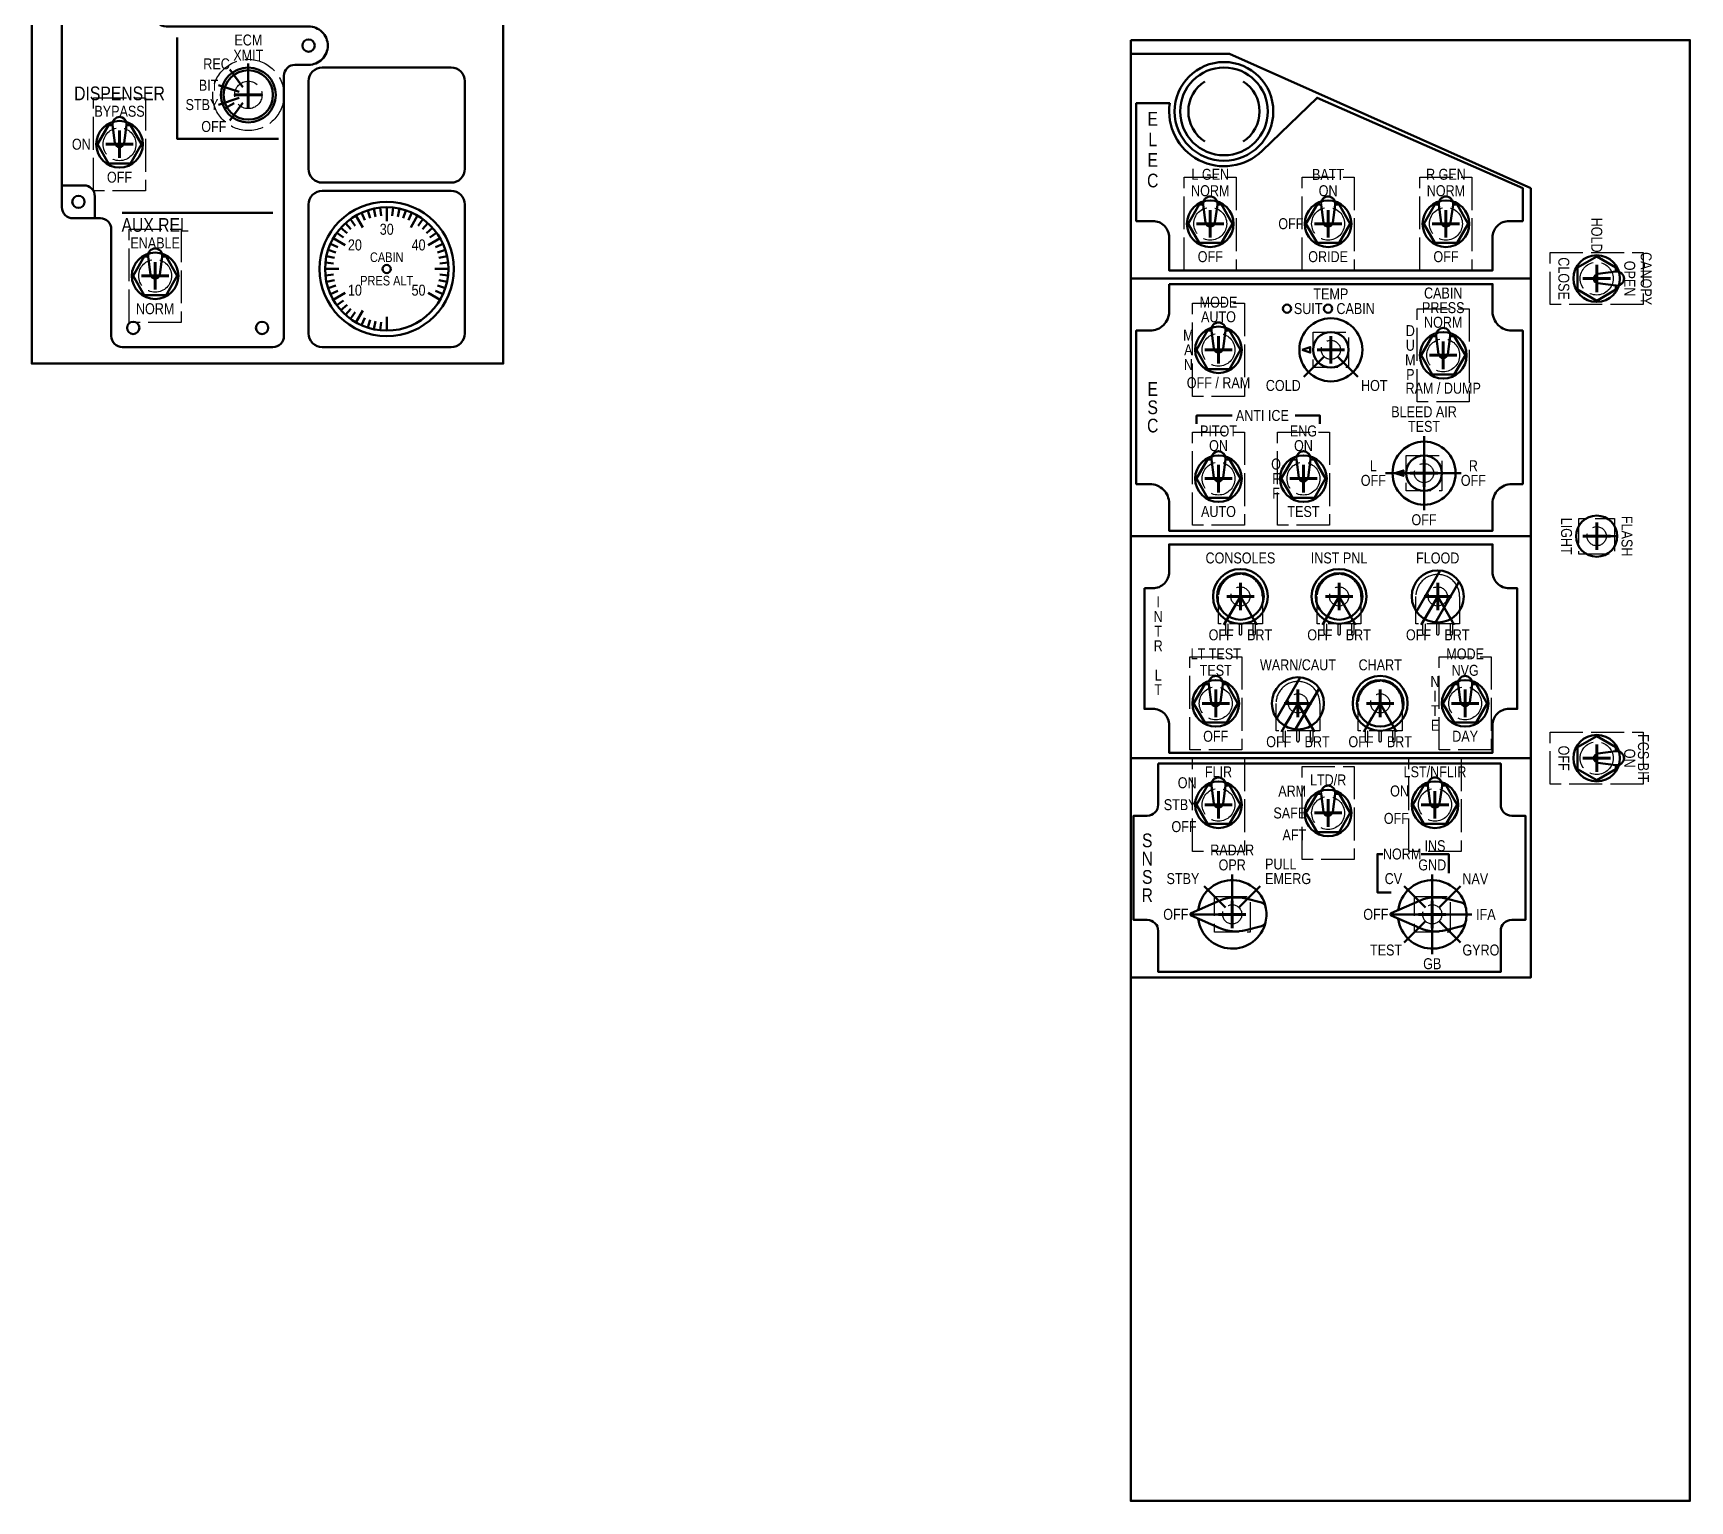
# Model space of a CAD drawing. Header units: millimetres. Extents: x -478 to 619, y -820 to 315.
# Drawn here: x 14 to 619, y -652 to -116 of the extents above; entities that cross this region are included whole.
import ezdxf

# ---------------------------------------------------------------- set-up
doc = ezdxf.new("R2010")
doc.units = ezdxf.units.MM
doc.header["$PDMODE"] = 2
doc.header["$PDSIZE"] = 5
doc.linetypes.add('ACAD_ISO02W100', pattern=[15, 12, -3])
for name, color, linetype, lineweight, true_color in [('CutTier1', 7, 'Continuous', 50, 0x000000), ('SwBack', 9, 'ACAD_ISO02W100', 25, 0xc0c0c0), ('SwCenter', 9, 'Continuous', 200, 0xc0c0c0), ('SwDrill', 9, 'ACAD_ISO02W100', 25, 0xc0c0c0), ('SwFront', 1, 'Continuous', 50, 0xff0000), ('SwitchTier1', 7, 'Continuous', 25, 0x000000), ('TextTier1', 5, 'Continuous', 50, 0x0000ff)]:
    doc.layers.add(name, color=color, linetype=linetype, lineweight=lineweight, true_color=true_color)
doc.styles.add('textstyle125', font='')
doc.styles.add('textstyle126', font='')
doc.styles.add('textstyle127', font='')
doc.styles.add('textstyle128', font='')
doc.styles.add('textstyle129', font='')
doc.styles.add('textstyle130', font='')
doc.styles.add('textstyle131', font='')
doc.styles.add('textstyle132', font='')
doc.styles.add('textstyle133', font='')
doc.styles.add('textstyle134', font='')
doc.styles.add('textstyle135', font='')
doc.styles.add('textstyle136', font='')
doc.styles.add('textstyle137', font='')
doc.styles.add('textstyle138', font='')
doc.styles.add('textstyle139', font='')
doc.styles.add('textstyle140', font='')
doc.styles.add('textstyle141', font='')
doc.styles.add('textstyle142', font='')
doc.styles.add('textstyle143', font='')
doc.styles.add('textstyle144', font='')
doc.styles.add('textstyle145', font='')
doc.styles.add('textstyle146', font='')
doc.styles.add('textstyle147', font='')
doc.styles.add('textstyle148', font='')
doc.styles.add('textstyle149', font='')
doc.styles.add('textstyle150', font='')
doc.styles.add('textstyle151', font='')
doc.styles.add('textstyle152', font='')
doc.styles.add('textstyle153', font='')
doc.styles.add('textstyle154', font='')
doc.styles.add('textstyle155', font='')
doc.styles.add('textstyle156', font='')
doc.styles.add('textstyle157', font='')
doc.styles.add('textstyle158', font='')
doc.styles.add('textstyle159', font='')
doc.styles.add('textstyle160', font='')
doc.styles.add('textstyle161', font='')
doc.styles.add('textstyle162', font='')
doc.styles.add('textstyle163', font='')
doc.styles.add('textstyle164', font='')
doc.styles.add('textstyle165', font='')
doc.styles.add('textstyle166', font='')
doc.styles.add('textstyle167', font='')
doc.styles.add('textstyle168', font='')
doc.styles.add('textstyle169', font='')
doc.styles.add('textstyle170', font='')
doc.styles.add('textstyle171', font='')
doc.styles.add('textstyle172', font='')
doc.styles.add('textstyle173', font='')
doc.styles.add('textstyle174', font='')
doc.styles.add('textstyle175', font='')
doc.styles.add('textstyle176', font='')
doc.styles.add('textstyle177', font='')
doc.styles.add('textstyle178', font='')
doc.styles.add('textstyle179', font='')
doc.styles.add('textstyle180', font='')
doc.styles.add('textstyle181', font='')
doc.styles.add('textstyle182', font='')
doc.styles.add('textstyle183', font='')
doc.styles.add('textstyle184', font='')
doc.styles.add('textstyle185', font='')
doc.styles.add('textstyle186', font='')
doc.styles.add('textstyle187', font='')
doc.styles.add('textstyle188', font='')
doc.styles.add('textstyle189', font='')
doc.styles.add('textstyle190', font='')
doc.styles.add('textstyle229', font='')
doc.styles.add('textstyle230', font='')
doc.styles.add('textstyle231', font='')
doc.styles.add('textstyle232', font='')
doc.styles.add('textstyle233', font='')
doc.styles.add('textstyle234', font='')
doc.styles.add('textstyle235', font='')
doc.styles.add('textstyle236', font='')
doc.styles.add('textstyle238', font='')
doc.styles.add('textstyle239', font='')
doc.styles.add('textstyle260', font='')
doc.styles.add('textstyle261', font='')
doc.styles.add('textstyle266', font='')
doc.styles.add('textstyle267', font='')
doc.styles.add('textstyle283', font='')
doc.styles.add('textstyle296', font='')
doc.styles.add('textstyle297', font='')
doc.styles.add('textstyle298', font='')
doc.styles.add('textstyle299', font='')
doc.styles.add('textstyle300', font='')
doc.styles.add('textstyle301', font='')
doc.styles.add('textstyle302', font='')
doc.styles.add('textstyle303', font='')
doc.styles.add('textstyle304', font='')
doc.styles.add('textstyle305', font='')
doc.styles.add('textstyle308', font='')
doc.styles.add('textstyle309', font='')
doc.styles.add('textstyle310', font='')
doc.styles.add('textstyle312', font='')
doc.styles.add('textstyle331', font='')
doc.styles.add('textstyle332', font='')
doc.styles.add('textstyle333', font='')
doc.styles.add('textstyle334', font='')
doc.styles.add('textstyle335', font='')
doc.styles.add('textstyle336', font='')
doc.styles.add('textstyle337', font='')
doc.styles.add('textstyle5', font='')
doc.styles.add('textstyle6', font='')
doc.styles.add('textstyle7', font='')
doc.styles.get('textstyle125').set_extended_font_data('Arial Narrow')
doc.styles.get('textstyle126').set_extended_font_data('Arial Narrow')
doc.styles.get('textstyle127').set_extended_font_data('Arial Narrow')
doc.styles.get('textstyle128').set_extended_font_data('Arial Narrow')
doc.styles.get('textstyle129').set_extended_font_data('Arial Narrow')
doc.styles.get('textstyle130').set_extended_font_data('Arial Narrow')
doc.styles.get('textstyle131').set_extended_font_data('Arial Narrow')
doc.styles.get('textstyle132').set_extended_font_data('Arial Narrow')
doc.styles.get('textstyle133').set_extended_font_data('Arial Narrow')
doc.styles.get('textstyle134').set_extended_font_data('Arial Narrow')
doc.styles.get('textstyle135').set_extended_font_data('Arial Narrow')
doc.styles.get('textstyle136').set_extended_font_data('Arial Narrow')
doc.styles.get('textstyle137').set_extended_font_data('Arial Narrow')
doc.styles.get('textstyle138').set_extended_font_data('Arial Narrow')
doc.styles.get('textstyle139').set_extended_font_data('Arial Narrow')
doc.styles.get('textstyle140').set_extended_font_data('Arial Narrow')
doc.styles.get('textstyle141').set_extended_font_data('Arial Narrow')
doc.styles.get('textstyle142').set_extended_font_data('Arial Narrow')
doc.styles.get('textstyle143').set_extended_font_data('Arial Narrow')
doc.styles.get('textstyle144').set_extended_font_data('Arial Narrow')
doc.styles.get('textstyle145').set_extended_font_data('Arial Narrow')
doc.styles.get('textstyle146').set_extended_font_data('Arial Narrow')
doc.styles.get('textstyle147').set_extended_font_data('Arial Narrow')
doc.styles.get('textstyle148').set_extended_font_data('Arial Narrow')
doc.styles.get('textstyle149').set_extended_font_data('Arial Narrow')
doc.styles.get('textstyle150').set_extended_font_data('Arial Narrow')
doc.styles.get('textstyle151').set_extended_font_data('Arial Narrow')
doc.styles.get('textstyle152').set_extended_font_data('Arial Narrow')
doc.styles.get('textstyle153').set_extended_font_data('Arial Narrow')
doc.styles.get('textstyle154').set_extended_font_data('Arial Narrow')
doc.styles.get('textstyle155').set_extended_font_data('Arial Narrow')
doc.styles.get('textstyle156').set_extended_font_data('Arial Narrow')
doc.styles.get('textstyle157').set_extended_font_data('Arial Narrow')
doc.styles.get('textstyle158').set_extended_font_data('Arial Narrow')
doc.styles.get('textstyle159').set_extended_font_data('Arial Narrow')
doc.styles.get('textstyle160').set_extended_font_data('Arial Narrow')
doc.styles.get('textstyle161').set_extended_font_data('Arial Narrow')
doc.styles.get('textstyle162').set_extended_font_data('Arial Narrow')
doc.styles.get('textstyle163').set_extended_font_data('Arial Narrow')
doc.styles.get('textstyle164').set_extended_font_data('Arial Narrow')
doc.styles.get('textstyle165').set_extended_font_data('Arial Narrow')
doc.styles.get('textstyle166').set_extended_font_data('Arial Narrow')
doc.styles.get('textstyle167').set_extended_font_data('Arial Narrow')
doc.styles.get('textstyle168').set_extended_font_data('Arial Narrow')
doc.styles.get('textstyle169').set_extended_font_data('Arial Narrow')
doc.styles.get('textstyle170').set_extended_font_data('Arial Narrow')
doc.styles.get('textstyle171').set_extended_font_data('Arial Narrow')
doc.styles.get('textstyle172').set_extended_font_data('Arial Narrow')
doc.styles.get('textstyle173').set_extended_font_data('Arial Narrow')
doc.styles.get('textstyle174').set_extended_font_data('Arial Narrow')
doc.styles.get('textstyle175').set_extended_font_data('Arial Narrow')
doc.styles.get('textstyle176').set_extended_font_data('Arial Narrow')
doc.styles.get('textstyle177').set_extended_font_data('Arial Narrow')
doc.styles.get('textstyle178').set_extended_font_data('Arial Narrow')
doc.styles.get('textstyle179').set_extended_font_data('Arial Narrow')
doc.styles.get('textstyle180').set_extended_font_data('Arial Narrow')
doc.styles.get('textstyle181').set_extended_font_data('Arial Narrow')
doc.styles.get('textstyle182').set_extended_font_data('Arial Narrow')
doc.styles.get('textstyle183').set_extended_font_data('Arial Narrow')
doc.styles.get('textstyle184').set_extended_font_data('Arial Narrow')
doc.styles.get('textstyle185').set_extended_font_data('Arial Narrow')
doc.styles.get('textstyle186').set_extended_font_data('Arial Narrow')
doc.styles.get('textstyle187').set_extended_font_data('Arial Narrow')
doc.styles.get('textstyle188').set_extended_font_data('Arial Narrow')
doc.styles.get('textstyle189').set_extended_font_data('Arial Narrow')
doc.styles.get('textstyle190').set_extended_font_data('Arial Narrow')
doc.styles.get('textstyle229').set_extended_font_data('Arial Narrow')
doc.styles.get('textstyle230').set_extended_font_data('Arial Narrow')
doc.styles.get('textstyle231').set_extended_font_data('Arial Narrow')
doc.styles.get('textstyle232').set_extended_font_data('Arial Narrow')
doc.styles.get('textstyle233').set_extended_font_data('Arial Narrow')
doc.styles.get('textstyle234').set_extended_font_data('Arial Narrow')
doc.styles.get('textstyle235').set_extended_font_data('Arial Narrow')
doc.styles.get('textstyle236').set_extended_font_data('Arial Narrow')
doc.styles.get('textstyle238').set_extended_font_data('Arial Narrow')
doc.styles.get('textstyle239').set_extended_font_data('Arial Narrow')
doc.styles.get('textstyle260').set_extended_font_data('Arial Narrow')
doc.styles.get('textstyle261').set_extended_font_data('Arial Narrow')
doc.styles.get('textstyle266').set_extended_font_data('Arial Narrow')
doc.styles.get('textstyle267').set_extended_font_data('Arial Narrow')
doc.styles.get('textstyle283').set_extended_font_data('Arial Narrow')
doc.styles.get('textstyle296').set_extended_font_data('Arial Narrow')
doc.styles.get('textstyle297').set_extended_font_data('Arial Narrow')
doc.styles.get('textstyle298').set_extended_font_data('Arial Narrow')
doc.styles.get('textstyle299').set_extended_font_data('Arial Narrow')
doc.styles.get('textstyle300').set_extended_font_data('Arial Narrow')
doc.styles.get('textstyle301').set_extended_font_data('Arial Narrow')
doc.styles.get('textstyle302').set_extended_font_data('Arial Narrow')
doc.styles.get('textstyle303').set_extended_font_data('Arial Narrow')
doc.styles.get('textstyle304').set_extended_font_data('Arial Narrow')
doc.styles.get('textstyle305').set_extended_font_data('Arial Narrow')
doc.styles.get('textstyle308').set_extended_font_data('Arial Narrow')
doc.styles.get('textstyle309').set_extended_font_data('Arial Narrow')
doc.styles.get('textstyle310').set_extended_font_data('Arial Narrow')
doc.styles.get('textstyle312').set_extended_font_data('Arial Narrow')
doc.styles.get('textstyle331').set_extended_font_data('Arial Narrow')
doc.styles.get('textstyle332').set_extended_font_data('Arial Narrow')
doc.styles.get('textstyle333').set_extended_font_data('Arial Narrow')
doc.styles.get('textstyle334').set_extended_font_data('Arial Narrow')
doc.styles.get('textstyle335').set_extended_font_data('Arial Narrow')
doc.styles.get('textstyle336').set_extended_font_data('Arial Narrow')
doc.styles.get('textstyle337').set_extended_font_data('Arial Narrow')
doc.styles.get('textstyle5').set_extended_font_data('Arial Narrow')
doc.styles.get('textstyle6').set_extended_font_data('Arial Narrow')
doc.styles.get('textstyle7').set_extended_font_data('Arial Narrow')

# ---------------------------------------------------------------- blocks, each defined once
blk = doc.blocks.new('SwToggle')
at = {"layer": 'SwBack'}
blk.add_lwpolyline([(-9.5, 17), (9.5, 17), (9.5, -17), (-9.5, -17)], close=True, dxfattribs=at)
at = {"layer": 'SwCenter'}
blk.add_point((0, 0), dxfattribs=at)
at = {"layer": 'SwDrill'}
blk.add_circle((0, 0), 6, dxfattribs=at)
at = {"layer": 'SwFront'}
blk.add_lwpolyline([(2.59, 7), (4.04, 7), (8.08, 0), (4.04, -7), (-4.04, -7), (-8.08, 0), (-4.04, 7), (-2.59, 7)], dxfattribs=at)
blk.add_lwpolyline([(0.09, 10), (-0.09, 10, -0.454489), (2.58, 6.94), (1.7, 0.47, -0.375053), (0.02, -1), (-0.02, -1, -0.375053), (-1.7, 0.47), (-2.58, 6.94, -0.454489), (0.09, 10)], format="xyb", dxfattribs=at)
at = {"layer": 'TextTier1'}
blk.add_circle((0, 0), 8.5, dxfattribs=at)
blk = doc.blocks.new('SwEnc15mm')
at = {"layer": 'SwBack', "flags": 128}
blk.add_lwpolyline([(-6.5, 6.5), (6.5, 6.5), (6.5, -6.5), (-6.5, -6.5)], close=True, dxfattribs=at)
at = {"layer": 'SwCenter'}
blk.add_point((0, 0), dxfattribs=at)
at = {"layer": 'SwDrill'}
blk.add_circle((0, 0), 3.5, dxfattribs=at)
at = {"layer": 'SwFront'}
blk.add_line((0, 7.5), (0, 3.75), dxfattribs=at)
blk.add_circle((0, 0), 7.5, dxfattribs=at)
blk = doc.blocks.new('SwEnc23mm')
at = {"layer": 'SwBack', "flags": 128}
blk.add_lwpolyline([(-6.5, 6.5), (6.5, 6.5), (6.5, -6.5), (-6.5, -6.5)], close=True, dxfattribs=at)
at = {"layer": 'SwCenter'}
blk.add_point((0, 0), dxfattribs=at)
at = {"layer": 'SwDrill'}
blk.add_circle((0, 0), 3.5, dxfattribs=at)
at = {"layer": 'SwFront'}
blk.add_lwpolyline([(-10.5, 0), (-7.5, 1), (-7.5, -1), (-10.5, 0)], dxfattribs=at)
for radius in [11.5, 6.5]:
    blk.add_circle((0, 0), radius, dxfattribs=at)
blk = doc.blocks.new('SwPot19mmBar')
at = {"layer": 'SwBack'}
for points in [[(-8, -10), (-8, 0, -0.414214), (0, 8), (0, 8, -0.414214), (8, 0), (8, -10), (-8, -10)], [(-5.5, -10), (-5.5, -13.5, 0.414214), (-5, -14), (-5, -14, 0.414214), (-4.5, -13.5), (-4.5, -10)], [(-0.5, -10), (-0.5, -13.5, 0.414214), (0, -14), (0, -14, 0.414214), (0.5, -13.5), (0.5, -10)], [(4.49, -10.06), (4.49, -13.56, 0.414214), (4.99, -14.06), (4.99, -14.06, 0.414214), (5.49, -13.56), (5.49, -10.06)]]:
    blk.add_lwpolyline(points, format="xyb", dxfattribs=at)
at = {"layer": 'SwCenter'}
blk.add_point((0, 0), dxfattribs=at)
at = {"layer": 'SwDrill'}
blk.add_circle((0, 0), 3.5, dxfattribs=at)
at = {"layer": 'SwFront'}
for p, q in [((-7.77, -5.46), (0.84, 9.46)), ((-0.84, -9.46), (7.77, 5.46)), ((-4.75, -8.23), (-2.75, -4.76))]:
    blk.add_line(p, q, dxfattribs=at)
blk.add_circle((0, 0), 9.5, dxfattribs=at)
blk = doc.blocks.new('SwPot20mm')
at = {"layer": 'SwBack'}
for points in [[(-8, -10), (-8, 0, -0.414214), (0, 8), (0, 8, -0.414214), (8, 0), (8, -10), (-8, -10)], [(-5.5, -10), (-5.5, -13.5, 0.414214), (-5, -14), (-5, -14, 0.414214), (-4.5, -13.5), (-4.5, -10)], [(-0.5, -10), (-0.5, -13.5, 0.414214), (0, -14), (0, -14, 0.414214), (0.5, -13.5), (0.5, -10)], [(4.49, -10.06), (4.49, -13.56, 0.414214), (4.99, -14.06), (4.99, -14.06, 0.414214), (5.49, -13.56), (5.49, -10.06)]]:
    blk.add_lwpolyline(points, format="xyb", dxfattribs=at)
at = {"layer": 'SwCenter'}
blk.add_point((0, 0), dxfattribs=at)
at = {"layer": 'SwDrill'}
blk.add_circle((0, 0), 3.5, dxfattribs=at)
at = {"layer": 'SwFront'}
blk.add_line((-5, -8.66), (-3, -5.2), dxfattribs=at)
for radius in [10, 8.5]:
    blk.add_circle((0, 0), radius, dxfattribs=at)
blk = doc.blocks.new('SwEnc28mmPoint')
at = {"layer": 'SwBack', "flags": 128}
blk.add_lwpolyline([(-6.5, 6.5), (6.5, 6.5), (6.5, -6.5), (-6.5, -6.5)], close=True, dxfattribs=at)
at = {"layer": 'SwCenter'}
blk.add_point((0, 0), dxfattribs=at)
at = {"layer": 'SwDrill'}
blk.add_circle((0, 0), 3.5, dxfattribs=at)
at = {"layer": 'SwFront'}
for p, q in [((-15.25, 0), (-5, 0)), ((-14.95, 0.46), (-4.71, 4.94)), ((4.98, 5.74), (10.73, 4.28)), ((-14.95, -0.46), (-4.71, -4.94)), ((4.98, -5.74), (10.73, -4.28))]:
    blk.add_line(p, q, dxfattribs=at)
for centre, radius, start, end in [((0, 0), 12.5, 12.89982, 172.7623), ((1.3, -8.8), 15, 75.78485, 113.62938), ((-14.75, 0), 0.5, 113.62938, 246.37062), ((10.23, 2.34), 2, 12.89982, 75.78485), ((0, 0), 12.5, 347.10018, 12.89982), ((0, 0), 12.5, 187.2377, 347.10018), ((1.3, 8.8), 15, 246.37062, 284.21515), ((10.23, -2.34), 2, 284.21515, 347.10018)]:
    blk.add_arc(centre, radius, start, end, dxfattribs=at)
blk = doc.blocks.new('SwRot26-20')
at = {"layer": 'SwBack'}
blk.add_circle((0, 0), 13, dxfattribs=at)
at = {"layer": 'SwCenter'}
blk.add_point((0, 0), dxfattribs=at)
at = {"layer": 'SwDrill'}
blk.add_circle((0, 0), 5, dxfattribs=at)
at = {"layer": 'SwFront'}
blk.add_line((-8.66, -5), (-5.2, -3), dxfattribs=at)
for radius in [10, 9]:
    blk.add_circle((0, 0), radius, dxfattribs=at)

msp = doc.modelspace()

# ---------------------------------------------------------------- linework, layer by layer
at = {"layer": 'CutTier1'}
msp.add_lwpolyline([(-205, 10), (-205, 226), (-99, 315), (299, 315), (405, 226), (405, 10), (186, 10), (186, -237), (14, -237), (14, 10)], close=True, dxfattribs=at)
at = {"layer": 'CutTier1', "flags": 128}
msp.add_lwpolyline([(415, -119), (619, -119), (619, -652), (415, -652)], close=True, dxfattribs=at)
at = {"layer": 'TextTier1'}
for p, q in [((90.94, -136.17), (86.24, -129.7)), ((93, -135.5), (93, -127.5)), ((89.67, -137.92), (82.06, -135.45)), ((89.67, -140.08), (82.06, -142.55)), ((90.94, -141.83), (86.24, -148.3)), ((136.55, -181.1), (137.47, -183.95)), ((138.82, -180.49), (139.45, -183.43)), ((141.15, -180.12), (141.46, -183.11)), ((143.5, -180), (143.5, -185)), ((145.85, -180.12), (145.54, -183.11)), ((148.18, -180.49), (147.55, -183.43)), ((150.45, -181.1), (149.53, -183.95)), ((128.44, -185.78), (130.45, -188.01)), ((130.27, -184.3), (132.04, -186.72)), ((132.25, -183.01), (134.75, -187.34)), ((134.35, -181.95), (135.57, -184.69)), ((152.65, -181.95), (151.43, -184.69)), ((154.75, -183.01), (152.25, -187.34)), ((156.73, -184.3), (154.96, -186.72)), ((158.56, -185.78), (156.55, -188.01)), ((122.95, -193.35), (125.69, -194.57)), ((124.01, -191.25), (128.34, -193.75)), ((125.3, -189.27), (127.72, -191.04)), ((126.78, -187.44), (129.01, -189.45)), ((160.22, -187.44), (157.99, -189.45)), ((162.99, -191.25), (158.66, -193.75)), ((161.7, -189.27), (159.28, -191.04)), ((164.05, -193.35), (161.31, -194.57)), ((121.49, -197.82), (124.43, -198.45)), ((122.1, -195.55), (124.95, -196.47)), ((164.9, -195.55), (162.05, -196.47)), ((165.51, -197.82), (162.57, -198.45)), ((121, -202.5), (126, -202.5)), ((121.12, -200.15), (124.11, -200.46)), ((121.12, -204.85), (124.11, -204.54)), ((166, -202.5), (161, -202.5)), ((165.88, -200.15), (162.89, -200.46)), ((165.88, -204.85), (162.89, -204.54)), ((121.49, -207.18), (124.43, -206.55)), ((122.1, -209.45), (124.95, -208.53)), ((122.95, -211.65), (125.69, -210.43)), ((124.01, -213.75), (128.34, -211.25)), ((162.99, -213.75), (158.66, -211.25)), ((164.05, -211.65), (161.31, -210.43)), ((164.9, -209.45), (162.05, -208.53)), ((165.51, -207.18), (162.57, -206.55)), ((125.3, -215.73), (127.72, -213.96)), ((126.78, -217.56), (129.01, -215.55)), ((128.44, -219.22), (130.45, -216.99)), ((130.27, -220.7), (132.04, -218.28)), ((132.25, -221.99), (134.75, -217.66)), ((134.35, -223.05), (135.57, -220.31)), ((136.55, -223.9), (137.47, -221.05)), ((138.82, -224.51), (139.45, -221.57)), ((141.15, -224.88), (141.46, -221.89)), ((143.5, -225), (143.5, -220)), ((522, -273.5), (522, -263.45)), ((518.5, -277), (507.95, -277)), ((525.5, -277), (535.55, -277)), ((522, -280.5), (522, -290.55)), ((455, -322), (449, -332.39)), ((455, -322), (461, -332.39)), ((491, -322), (485, -332.39)), ((491, -322), (497, -332.39)), ((527, -322), (521, -332.39)), ((527, -322), (533, -332.39)), ((476, -361), (470, -371.39)), ((476, -361), (482, -371.39)), ((506, -361), (500, -371.39)), ((506, -361), (512, -371.39)), ((449.53, -435.53), (441.75, -427.75)), ((452, -434.5), (452, -423.5)), ((454.47, -435.53), (462.25, -427.75)), ((522.53, -435.53), (514.75, -427.75)), ((525, -434.5), (525, -423.5)), ((527.47, -435.53), (535.25, -427.75)), ((448.5, -438), (437.5, -438)), ((521.5, -438), (510.5, -438)), ((522.53, -440.47), (514.75, -448.25)), ((527.47, -440.47), (535.25, -448.25)), ((528.5, -438), (539.5, -438)), ((525, -441.5), (525, -452.5))]:
    msp.add_line(p, q, dxfattribs=at)
for points in [[(29, -65), (55, -65, -0.414214), (59, -69), (59, -110, 0.414214), (63, -114), (115, -114, -0.414214), (122, -121), (122, -121, -0.414214), (115, -128), (110, -128, 0.414214), (106, -132), (106, -227, -0.414214), (102, -231), (47, -231, -0.414214), (43, -227), (43, -188, 0.414214), (39, -184), (29, -184, -0.414214), (25, -180), (25, -69, -0.414214), (29, -65)], [(429.23, -142), (417, -142), (417, -185), (423, -185, -0.414214), (429, -191), (429, -203), (547, -203), (547, -191, -0.414214), (553, -185), (558, -185), (558, -173), (483, -140), (462.88, -159.4)], [(25, -172), (33, -172, -0.414214), (37, -176), (37, -184)], [(429, -208), (429, -218, -0.414214), (422, -225), (417, -225), (417, -281), (422, -281, -0.414214), (429, -288), (429, -298), (547, -298), (547, -288, -0.414214), (554, -281), (558, -281), (558, -225), (554, -225, -0.414214), (547, -218), (547, -208), (429, -208)], [(420, -319), (423, -319, 0.414214), (429, -313), (429, -303), (547, -303), (547, -313, 0.414214), (553, -319), (556, -319), (556, -363), (553, -363, 0.414214), (547, -369), (547, -379), (429, -379), (429, -369, 0.414214), (423, -363), (420, -363), (420, -319)], [(425, -383), (425, -398, -0.414214), (421, -402), (416, -402), (416, -440), (421, -440, -0.414214), (425, -444), (425, -459), (550, -459), (550, -444, -0.414214), (554, -440), (559, -440), (559, -402), (554, -402, -0.414214), (550, -398), (550, -383), (425, -383)]]:
    msp.add_lwpolyline(points, format="xyb", dxfattribs=at)
for points in [[(67, -118), (67, -155), (104, -155)], [(47, -182), (102, -182)], [(415, -206), (561, -206)], [(485.53, -234.47), (478.1, -241.9)], [(490.47, -234.47), (497.9, -241.9)], [(439, -259), (439, -256), (452, -256)], [(475, -256), (484, -256), (484, -259)], [(415, -299.99), (561, -299.99)], [(415, -380.99), (561, -380.99)], [(507, -416), (505, -416), (505, -430), (510, -430)], [(521, -416), (531, -416), (531, -423)]]:
    msp.add_lwpolyline(points, dxfattribs=at)
msp.add_lwpolyline([(561, -173), (451, -124), (415, -124), (415, -461), (561, -461)], close=True, dxfattribs=at)
at = {"layer": 'TextTier1', "flags": 128}
for points in [[(120, -129), (167, -129, -0.414214), (172, -134), (172, -166, -0.414214), (167, -171), (120, -171, -0.414214), (115, -166), (115, -134, -0.414214), (120, -129)], [(120, -174), (167, -174, -0.414214), (172, -179), (172, -226, -0.414214), (167, -231), (120, -231, -0.414214), (115, -226), (115, -179, -0.414214), (120, -174)]]:
    msp.add_lwpolyline(points, format="xyb", dxfattribs=at)
at = {"layer": 'TextTier1'}
for centre, radius in [((115, -121), 2.24), ((449, -145), 18), ((449, -145), 16), ((31, -178), 2.24), ((143.5, -202.5), 24.5), ((143.5, -202.5), 22.5), ((143.5, -202.5), 1.5), ((472, -217), 1.5), ((487, -217), 1.5), ((51, -224), 2.24), ((98, -224), 2.24)]:
    msp.add_circle(centre, radius, dxfattribs=at)
for radius, start, end in [(13, 122.47119, 237.52881), (13, 302.47119, 57.52881), (20, 171.37307, 313.95553)]:
    msp.add_arc((449, -145), radius, start, end, dxfattribs=at)

# ---------------------------------------------------------------- block references
at = {"layer": 'SwitchTier1'}
for name, p in [('SwRot26-20', (93, -139)), ('SwToggle', (46, -157)), ('SwToggle', (444, -186)), ('SwToggle', (487, -186)), ('SwToggle', (530, -186)), ('SwToggle', (59, -205)), ('SwToggle', (447, -232)), ('SwToggle', (529, -234)), ('SwEnc23mm', (488, -232)), ('SwToggle', (447, -279)), ('SwToggle', (478, -279)), ('SwEnc23mm', (522, -277)), ('SwPot20mm', (455, -322)), ('SwPot20mm', (491, -322)), ('SwPot19mmBar', (527, -322)), ('SwToggle', (446, -361)), ('SwToggle', (537, -361)), ('SwPot19mmBar', (476, -361)), ('SwPot20mm', (506, -361)), ('SwToggle', (447, -398)), ('SwToggle', (487, -401)), ('SwToggle', (526, -398)), ('SwEnc28mmPoint', (452, -438)), ('SwEnc28mmPoint', (525, -438))]:
    msp.add_blockref(name, p, dxfattribs=at)
at = {"layer": 'SwitchTier1', "rotation": -90}
for name, p in [('SwToggle', (585, -206)), ('SwEnc15mm', (585, -300)), ('SwToggle', (585, -381))]:
    msp.add_blockref(name, p, dxfattribs=at)

# ---------------------------------------------------------------- texts
at = {"layer": 'TextTier1'}
for s, insert, char_height, attachment_point, style in [('ECM', (93, -121), 4, 8, 'textstyle283'), ('REC', (86.24, -129.7), 4, 9, 'textstyle302'), ('XMIT', (93, -126.5), 4, 8, 'textstyle297'), ('DISPENSER', (46, -141), 5, 8, 'textstyle266'), ('BIT', (82.06, -135.45), 4, 6, 'textstyle303'), ('BYPASS', (46, -147), 4, 8, 'textstyle260'), ('STBY', (82.06, -142.55), 4, 6, 'textstyle300'), ('OFF', (85, -148.5), 4, 3, 'textstyle301'), ('ON', (35.5, -157), 4, 6, 'textstyle296'), ('OFF', (46, -167), 4, 2, 'textstyle298'), ('AUX REL', (59, -189), 5, 8, 'textstyle267'), ('30', (143.5, -186), 4, 2, 'textstyle334'), ('ENABLE', (59, -195), 4, 8, 'textstyle261'), ('20', (129.34, -193.75), 4, 4, 'textstyle332'), ('40', (157.66, -193.75), 4, 6, 'textstyle335'), ('CABIN', (143.5, -200), 3.5, 8, 'textstyle336'), ('PRES ALT', (143.5, -205), 3.5, 2, 'textstyle337'), ('10', (129.34, -210.25), 4, 4, 'textstyle331'), ('50', (157.66, -210.25), 4, 6, 'textstyle333'), ('NORM', (59, -215), 4, 2, 'textstyle299'), ('FLIR', (447, -386), 4, 5, 'textstyle308'), ('LTD/R', (487, -391), 4, 8, 'textstyle309'), ('LST/NFLIR', (526, -386), 4, 5, 'textstyle312')]:
    msp.add_mtext(s, dxfattribs=dict(at, insert=insert, char_height=char_height, attachment_point=attachment_point, style=style))
for s, insert, char_height, attachment_point, line_spacing_factor, style in [('E\\PL\\PE\\PC', (423, -159), 5, 5, 0.9, 'textstyle140'), ('L GEN', (444, -170), 4, 8, 0.8, 'textstyle165'), ('BATT', (487, -170), 4, 8, 0.8, 'textstyle164'), ('R GEN', (530, -170), 4, 8, 0.8, 'textstyle162'), ('NORM', (444, -176), 4, 8, 0.8, 'textstyle138'), ('ON', (487, -176), 4, 8, 0.8, 'textstyle137'), ('NORM', (530, -176), 4, 8, 0.8, 'textstyle135'), ('OFF', (478, -186), 4, 6, 0.8, 'textstyle152'), ('OFF', (444, -196), 4, 2, 0.8, 'textstyle154'), ('ORIDE', (487, -196), 4, 2, 0.8, 'textstyle157'), ('OFF', (530, -196), 4, 2, 0.8, 'textstyle155'), ('TEMP\\P  SUIT    CABIN', (488, -219), 4, 8, 0.8, 'textstyle6'), ('CABIN\\PPRESS\\PNORM', (529, -224), 4, 8, 0.8, 'textstyle160'), ('MODE\\PAUTO', (447, -222), 4, 8, 0.8, 'textstyle136'), ('D\\PU\\PM\\PP', (517, -233), 4, 5, 0.8, 'textstyle150'), ('M\\PA\\PN', (436, -232), 4, 5, 0.8, 'textstyle153'), ('OFF / RAM', (447, -242), 4, 2, 0.8, 'textstyle177'), ('E\\PS\\PC', (423, -253), 5, 5, 0.8, 'textstyle156'), ('COLD', (477, -243), 4, 3, 0.8, 'textstyle7'), ('HOT', (499, -243), 4, 1, 0.8, 'textstyle5'), ('RAM / DUMP', (529, -244), 4, 2, 0.8, 'textstyle178'), ('ANTI ICE', (463, -258), 4, 8, 0.8, 'textstyle159'), ('BLEED AIR\\PTEST', (522, -262), 4, 8, 0.8, 'textstyle132'), ('PITOT\\PON', (447, -269), 4, 8, 0.8, 'textstyle161'), ('ENG\\PON', (478, -269), 4, 8, 0.8, 'textstyle158'), ('O\\PF\\PF', (468, -279), 4, 5, 0.8, 'textstyle151'), ('L\\POFF', (503.5, -277), 4, 5, 0.8, 'textstyle182'), ('R\\POFF', (540, -277), 4, 5, 0.8, 'textstyle181'), ('AUTO', (447, -289), 4, 2, 0.8, 'textstyle175'), ('TEST', (478, -289), 4, 2, 0.8, 'textstyle176'), ('OFF', (522, -292), 4, 2, 0.8, 'textstyle147'), ('CONSOLES', (455, -310), 4, 8, 0.8, 'textstyle133'), ('INST PNL', (491, -310), 4, 8, 0.8, 'textstyle134'), ('FLOOD', (527, -310), 4, 8, 0.8, 'textstyle131'), ('I\\PN\\PT\\PR\\P\\PL\\PT', (425, -340), 4, 5, 0.8, 'textstyle141'), ('OFF', (448, -334), 4, 2, 0.8, 'textstyle231'), ('BRT', (462, -334), 4, 2, 0.8, 'textstyle232'), ('OFF', (484, -334), 4, 2, 0.8, 'textstyle235'), ('BRT', (498, -334), 4, 2, 0.8, 'textstyle236'), ('OFF', (520, -334), 4, 2, 0.8, 'textstyle230'), ('BRT', (534, -334), 4, 2, 0.8, 'textstyle238'), ('LT TEST', (446, -345), 4, 8, 0.8, 'textstyle126'), ('MODE', (537, -345), 4, 8, 0.8, 'textstyle128'), ('TEST', (446, -351), 4, 8, 0.8, 'textstyle125'), ('WARN/CAUT', (476, -349), 4, 8, 0.8, 'textstyle129'), ('CHART', (506, -349), 4, 8, 0.8, 'textstyle130'), ('NVG', (537, -351), 4, 8, 0.8, 'textstyle127'), ('N\\PI\\PT\\PE', (526, -361), 4, 5, 0.8, 'textstyle146'), ('OFF', (446, -371), 4, 2, 0.8, 'textstyle148'), ('OFF', (469, -373), 4, 2, 0.8, 'textstyle234'), ('BRT', (483, -373), 4, 2, 0.8, 'textstyle239'), ('OFF', (499, -373), 4, 2, 0.8, 'textstyle229'), ('BRT', (513, -373), 4, 2, 0.8, 'textstyle233'), ('DAY', (537, -371), 4, 2, 0.8, 'textstyle149'), ('ON\\PSTBY \\POFF', (439, -398), 4, 6, 1.2, 'textstyle304'), ('ARM\\PSAFE  \\PAFT', (479, -401), 4, 6, 1.2, 'textstyle305'), ('ON\\POFF', (516.5, -398), 4, 6, 1.5, 'textstyle310'), ('S\\PN\\PS\\PR', (421, -421), 5, 5, 0.8, 'textstyle139'), ('INS', (526, -415), 4, 8, 0.8, 'textstyle172'), ('RADAR', (452, -416.5), 4, 8, 0.8, 'textstyle168'), ('NORM', (514, -416), 4, 5, 0.8, 'textstyle167'), ('STBY', (440, -427), 4, 9, 0.8, 'textstyle180'), ('OPR', (452, -422), 4, 8, 0.8, 'textstyle163'), ('PULL\\PEMERG', (464, -427), 4, 7, 0.8, 'textstyle185'), ('CV', (514, -427), 4, 9, 0.8, 'textstyle183'), ('GND', (525, -422), 4, 8, 0.8, 'textstyle169'), ('NAV', (536, -427), 4, 7, 0.8, 'textstyle184'), ('OFF', (436, -438), 4, 6, 0.8, 'textstyle179'), ('OFF', (509, -438), 4, 6, 0.8, 'textstyle186'), ('IFA', (541, -438), 4, 4, 0.8, 'textstyle189'), ('TEST', (514, -449), 4, 3, 0.8, 'textstyle187'), ('GYRO', (536, -449), 4, 1, 0.8, 'textstyle190'), ('GB', (525, -454), 4, 2, 0.8, 'textstyle166')]:
    msp.add_mtext(s, dxfattribs=dict(at, insert=insert, char_height=char_height, attachment_point=attachment_point, line_spacing_factor=line_spacing_factor, style=style))
at = {"layer": 'TextTier1', "char_height": 4, "rotation": 270, "line_spacing_factor": 0.8}
for s, insert, attachment_point, style in [('HOLD', (585, -196.5), 6, 'textstyle145'), ('CLOSE', (575, -206), 2, 'textstyle188'), ('CANOPY', (601, -206), 8, 'textstyle144'), ('OPEN', (595, -206), 8, 'textstyle171'), ('LIGHT', (576, -300), 2, 'textstyle170'), ('FLASH', (594, -300), 8, 'textstyle173'), ('FCS BIT', (600, -381), 8, 'textstyle143'), ('OFF', (575, -381), 2, 'textstyle174'), ('ON', (595, -381), 8, 'textstyle142')]:
    msp.add_mtext(s, dxfattribs=dict(at, insert=insert, attachment_point=attachment_point, style=style))

doc.saveas('drawing.dxf')
